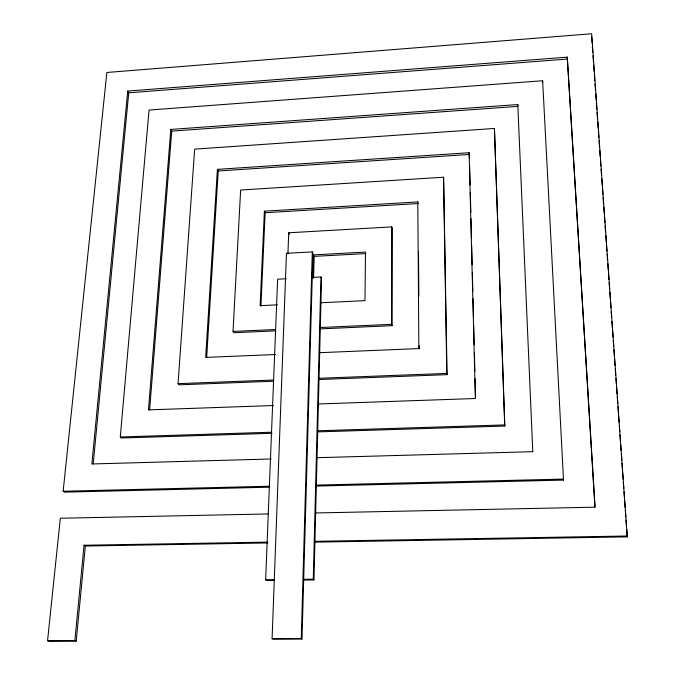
<?xml version="1.0" encoding="UTF-8"?>
<svg xmlns="http://www.w3.org/2000/svg" width="675" height="675" viewBox="0 0 675 675"><rect width="100%" height="100%" fill="white"/><g stroke="black" fill="none" stroke-linecap="round" stroke-linejoin="round"><path stroke-width="1.01" d="M319.773 328.894L392.048 325.679L391.601 324.329L391.762 226.893L288.706 232.782L287.93 253.842M392.048 325.679L392.192 228.445L391.762 226.893M594.911 507.068L567.262 57.139L127.735 91.066L91.859 463.97L271.291 458.975M316.102 486.076L563.507 480.094L563.524 479.09L316.356 485.089M303.64 580.044L313.968 579.926L313.267 579.201L320.937 276.952L312.238 277.4M313.968 579.926L321.553 278.395L320.937 276.952M313.571 278.184L314.179 256.373L313.554 254.888L365.496 252.079L364.981 300.645L320.946 302.754M302.003 639.056L301.252 638.499L312.289 251.91L286.445 253.319L272.093 638.626L272.919 639.183L302.003 639.056L312.922 253.403L312.289 251.91M312.905 277.796L313.554 254.888M274.733 580.399L266.482 580.492L265.646 579.774L277.636 279.172L286.259 278.733M264.406 211.174L265.148 212.726L418.154 203.555L417.791 201.943L264.406 211.174L260.12 305.665L277.4 304.838M260.938 305.977L265.148 212.726M275.771 330.851L233.871 332.716L233.027 331.417L240.646 190.029L443.576 177.221L447.078 374.659L318.845 379.527M469.454 158.667L469.125 152.736L217.401 169.357L205.672 357.413L275.434 354.518M206.66 357.598L218.244 170.977L217.401 169.357M273.653 381.24L179.052 384.826L178.057 383.653L194.662 149.124L494.438 128.469L504.824 426.052L317.351 431.899M170.817 129.431L171.754 131.119L517.885 106.38L517.784 104.558L170.817 129.431L148.466 409.885L273.409 405.54M149.631 409.944L171.754 131.119M272.059 433.308L121.449 438.007L120.285 436.961L149.048 110.05L542.641 80.738L563.507 480.094M84.037 545.248L85.337 546.033L76.224 641.132L74.866 640.6L84.037 545.248L268 542.118M93.201 463.902L128.748 92.804L127.735 91.066M76.224 641.132L48.98 641.25L47.554 640.718L60.337 518.24L268.059 513.945M269.772 487.19L64.479 492.151L63.155 491.24L106.861 72.478L591.671 33.75L627.252 536.87L315.174 542.143M128.748 92.804L567.245 59.062M218.244 170.977L469.353 154.457M314.179 256.373L365.993 253.581M233.027 331.417L275.392 329.518M320.321 327.518L391.601 324.329M319.688 352.688L418.863 348.578L417.791 201.943M178.057 383.653L273.375 380.025M319.039 378.278L446.774 373.41L447.078 374.659M318.398 403.971L475.36 398.512L469.125 152.736M120.285 436.961L271.308 432.228M317.723 430.777L504.672 424.921L504.824 426.052M317.039 457.701L532.761 451.693M63.155 491.24L269.165 486.236M315.655 512.958L595.08 507.178L567.262 57.139M314.938 541.325L627.446 536.009M85.337 546.033L267.73 542.953M265.646 579.774L274.067 579.673M303.691 579.319L313.267 579.201M272.093 638.626L301.252 638.499M47.554 640.718L74.866 640.6M288.706 232.782L289.389 234.301M591.663 36.779L592.11 43.082M592.329 46.229L592.785 52.532M593.004 55.688L593.452 61.99M593.679 65.146L594.127 71.449M594.354 74.596L594.802 80.899M595.021 84.054L595.477 90.357M595.696 93.513L596.143 99.816M596.371 102.963L596.818 109.266M597.046 112.421L597.493 118.724M597.712 121.88L598.168 128.182M598.388 131.33L598.835 137.632M599.062 140.788L599.51 147.091M599.737 150.247L600.185 156.549M600.404 159.697L600.86 165.999M601.079 169.155L601.526 175.458M601.754 178.613L602.201 184.916M602.429 188.063L602.876 194.366M603.096 197.522L603.551 203.825M603.771 206.98L604.218 213.283M604.446 216.43L604.893 222.733M605.121 225.889L605.568 232.192M605.787 235.347L606.243 241.65M606.462 244.797L606.909 251.1M607.137 254.256L607.584 260.558M607.812 263.714L608.259 270.017M608.479 273.164L608.934 279.467M609.154 282.623L609.601 288.925M609.829 292.081L610.276 298.384M610.504 301.531L610.951 307.834M611.246 312.036L611.626 317.292M611.921 321.494L612.368 327.797M612.596 330.952L613.043 337.255M613.271 340.402L613.718 346.705M613.938 349.861L614.385 356.164M614.613 359.319L615.06 365.622M615.288 368.769L615.735 375.072M615.963 378.228L616.41 384.531M616.629 387.686L617.077 393.989M617.304 397.136L617.752 403.439M617.979 406.595L618.427 412.898M618.654 416.053L619.102 422.356M619.321 425.503L619.768 431.806M619.996 434.962L620.443 441.264M620.671 444.42L621.118 450.723M621.346 453.87L621.793 460.173M622.013 463.328L622.46 469.631M622.688 472.787L623.135 479.09M623.362 482.237L623.81 488.54M624.038 491.695L624.485 497.998M624.704 501.154L625.151 507.457M625.379 510.604L625.826 516.907M626.054 520.062L626.501 526.365M626.729 529.521L627.252 536.87M517.784 104.558L532.786 451.718M494.438 128.469L504.672 424.921M469.648 166.033L470.129 184.984M470.315 192.35L470.821 212.347M470.981 218.666L471.496 238.663M471.656 244.974L472.163 264.971M472.348 272.346L472.829 291.288M473.023 298.654L473.504 317.604M473.69 324.97L474.196 344.967M474.382 352.342L474.871 371.284M475.057 378.65L475.538 397.6M542.641 80.738L542.675 82.612M443.576 177.221L446.774 373.41M418.508 251.977L418.837 296.19M419.209 345.668L419.226 348.823"/></g></svg>
